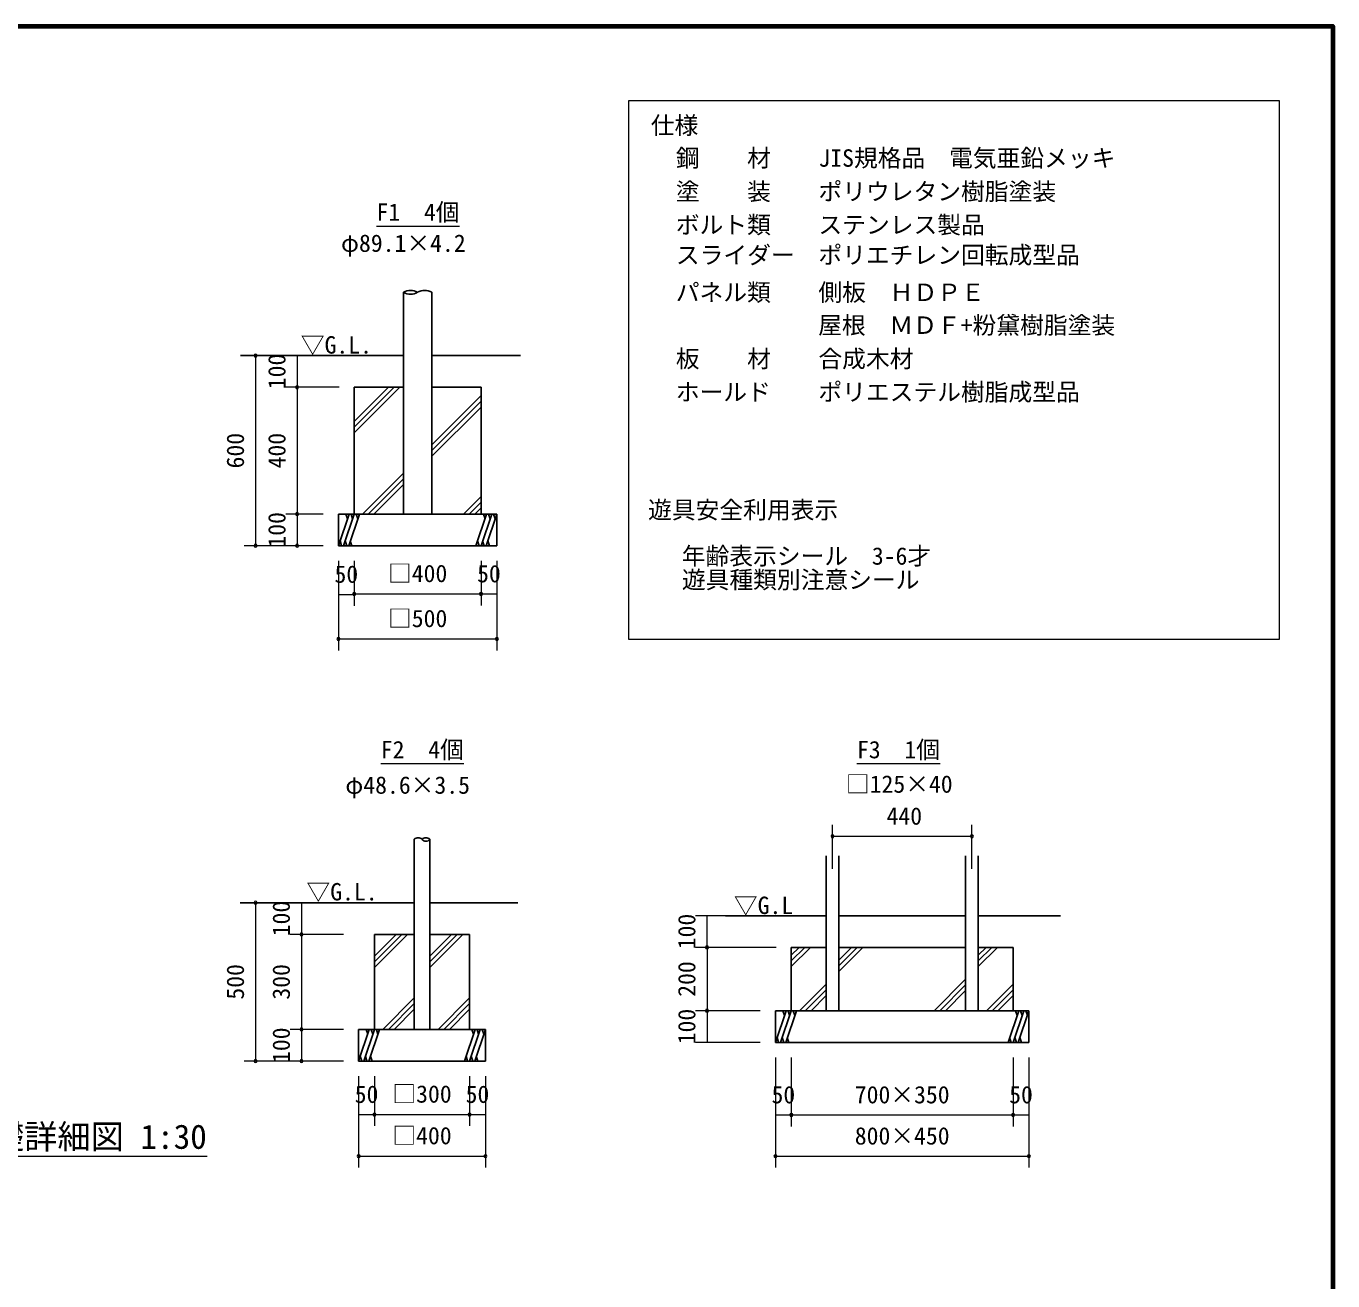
# Model space of a CAD drawing. Units: millimetres, scale not verified, with parts at other scales. Extents: x 600 to 16200, y 600 to 11280.
# Drawn here: x 10702 to 16200, y 5998 to 11280 of the extents above; entities that cross this region are included whole.
import ezdxf
from ezdxf.enums import TextEntityAlignment as Align

# ---------------------------------------------------------------- set-up
doc = ezdxf.new("R2010")
doc.units = ezdxf.units.MM
doc.header["$LTSCALE"] = 40
for name, color, linetype, lineweight in [('D-DCR-HCH', 8, 'Continuous', 13), ('D-STR-1', 1, 'Continuous', 25), ('D-STR-DIM', 7, 'Continuous', 13), ('D-STR-HTXT', 7, 'Continuous', 13), ('D-STR-TXT', 7, 'Continuous', 13), ('D-STR\u3000構造物外形線', 1, 'Continuous', 25), ('D-TTL', 7, 'Continuous', 70), ('D-TTL-FRAM', 7, 'Continuous', 13)]:
    doc.layers.add(name, color=color, linetype=linetype, lineweight=lineweight)
doc.layers.add('D-DOC', color=7, linetype='Continuous')
doc.styles.add('ＭＳ ゴシック', font='')
doc.styles.get('ＭＳ ゴシック').set_extended_font_data('MS Gothic')

msp = doc.modelspace()

# ---------------------------------------------------------------- linework, layer by layer
at = {"layer": 'D-DCR-HCH'}
for p, q in [((12082.31, 9615.6), (12226.28, 9759.57)), ((12082.31, 9591.6), (12250.28, 9759.57)), ((12082.31, 9567.6), (12274.28, 9759.57)), ((12408.37, 9517.4), (12615.64, 9724.67)), ((12408.37, 9493.4), (12615.64, 9700.67)), ((12408.37, 9469.4), (12615.64, 9676.67)), ((12117.21, 9226.24), (12289.57, 9398.6)), ((12141.21, 9226.24), (12289.57, 9374.6)), ((12165.21, 9226.24), (12289.57, 9350.6)), ((12541.47, 9226.24), (12615.64, 9300.4)), ((12565.47, 9226.24), (12615.64, 9276.4)), ((12589.47, 9226.24), (12615.64, 9252.4)), ((12167.33, 7365.26), (12258.87, 7456.79)), ((12167.33, 7341.26), (12282.87, 7456.79)), ((12167.33, 7317.26), (12306.87, 7456.79)), ((12399.73, 7365.26), (12491.27, 7456.79)), ((12399.73, 7341.26), (12515.27, 7456.79)), ((12399.73, 7317.26), (12539.27, 7456.79)), ((13921.33, 7369.54), (13953.88, 7402.1)), ((13921.33, 7345.54), (13977.88, 7402.1)), ((13921.33, 7321.54), (14001.88, 7402.1)), ((14121.19, 7348.39), (14174.9, 7402.1)), ((14121.19, 7324.39), (14198.9, 7402.1)), ((14121.19, 7300.39), (14222.9, 7402.1)), ((14708, 7369.54), (14740.55, 7402.1)), ((14708, 7345.54), (14764.55, 7402.1)), ((14708, 7321.54), (14788.55, 7402.1)), ((14521.88, 7135.43), (14654.52, 7268.07)), ((13956.23, 7135.43), (14067.85, 7247.05)), ((13980.23, 7135.43), (14067.85, 7223.05)), ((14545.88, 7135.43), (14654.52, 7244.07)), ((14569.88, 7135.43), (14654.52, 7220.07)), ((14742.9, 7135.43), (14854.52, 7247.05)), ((14766.9, 7135.43), (14854.52, 7223.05)), ((12202.24, 7056.79), (12334.93, 7189.49)), ((12226.24, 7056.79), (12334.93, 7165.49)), ((12434.64, 7056.79), (12567.33, 7189.49)), ((12458.64, 7056.79), (12567.33, 7165.49)), ((14004.23, 7135.43), (14067.85, 7199.05)), ((14790.9, 7135.43), (14854.52, 7199.05)), ((12250.24, 7056.79), (12334.93, 7141.49)), ((12482.64, 7056.79), (12567.33, 7141.49))]:
    msp.add_line(p, q, dxfattribs=at)
at = {"layer": 'D-STR-1'}
for p, q in [((12289.57, 10026.24), (12289.57, 10159.56)), ((12408.37, 10159.56), (12408.37, 10026.24)), ((12289.57, 10026.24), (12289.57, 9692.9)), ((12408.37, 9692.9), (12408.37, 10026.24)), ((11603.7, 9892.9), (12289.57, 9892.9)), ((12408.37, 9892.9), (12782.03, 9892.9)), ((12289.57, 9759.57), (12082.31, 9759.57)), ((12082.31, 9759.57), (12082.31, 9226.24)), ((12615.64, 9759.57), (12408.37, 9759.57)), ((12615.64, 9226.24), (12615.64, 9759.57)), ((12289.57, 9226.24), (12289.57, 9692.9)), ((12408.37, 9692.9), (12408.37, 9226.24)), ((12682.31, 9226.24), (12015.64, 9226.24)), ((12015.64, 9226.24), (12015.64, 9092.9)), ((12082.31, 9226.24), (12615.64, 9226.24)), ((12682.31, 9092.9), (12682.31, 9226.24)), ((12015.64, 9092.9), (12682.31, 9092.9)), ((12334.93, 7723.46), (12334.93, 7856.79)), ((12399.73, 7723.46), (12399.73, 7856.79)), ((14067.85, 7668.76), (14067.85, 7786.92)), ((14121.19, 7668.76), (14121.19, 7786.92)), ((14654.52, 7668.76), (14654.52, 7786.92)), ((14707.85, 7668.76), (14707.85, 7786.92)), ((12334.93, 7723.46), (12334.93, 7390.13)), ((12399.73, 7390.13), (12399.73, 7723.46)), ((14067.85, 7668.76), (14067.85, 7335.43)), ((14121.19, 7335.43), (14121.19, 7668.76)), ((14654.52, 7668.76), (14654.52, 7335.43)), ((14707.85, 7335.43), (14707.85, 7668.76)), ((11602.27, 7590.13), (12334.93, 7590.13)), ((12399.73, 7590.13), (12770.8, 7590.13)), ((13644.79, 7535.43), (14067.85, 7535.43)), ((14121.19, 7535.43), (14654.52, 7535.43)), ((14707.85, 7535.43), (15054.52, 7535.43)), ((12334.93, 7456.79), (12167.33, 7456.79)), ((12167.33, 7456.79), (12167.33, 7056.79)), ((12567.33, 7456.79), (12399.73, 7456.79)), ((12567.33, 7056.79), (12567.33, 7456.79)), ((12334.93, 7056.79), (12334.93, 7390.13)), ((12399.73, 7056.79), (12399.73, 7390.13)), ((13921.19, 7135.43), (13921.19, 7402.1)), ((13921.19, 7402.1), (14067.85, 7402.1)), ((14121.19, 7402.1), (14654.52, 7402.1)), ((14649.52, 7402.1), (14126.19, 7402.1)), ((14707.85, 7402.1), (14854.52, 7402.1)), ((14854.52, 7402.1), (14854.52, 7135.43)), ((14067.85, 7135.43), (14067.85, 7335.43)), ((14121.19, 7135.43), (14121.19, 7335.43)), ((14654.52, 7135.43), (14654.52, 7335.43)), ((14707.85, 7135.43), (14707.85, 7335.43)), ((14067.85, 7279.16), (14067.85, 7261.83)), ((14654.52, 7279.16), (14654.52, 7261.83)), ((14707.85, 7261.83), (14707.85, 7279.16)), ((14921.19, 7135.43), (13854.52, 7135.43)), ((13854.52, 7135.43), (13854.52, 7002.1)), ((14921.19, 7002.1), (14921.19, 7135.43)), ((12634, 7056.79), (12100.67, 7056.79)), ((12100.67, 7056.79), (12100.67, 6923.46)), ((12167.33, 7056.79), (12567.33, 7056.79)), ((12634, 6923.46), (12634, 7056.79)), ((13854.52, 7002.1), (14921.19, 7002.1)), ((12100.67, 6923.46), (12634, 6923.46))]:
    msp.add_line(p, q, dxfattribs=at)
for centre, radius, start, end in [((12319.27, 10108.12), 59.4, 60, 120), ((12319.27, 10211.01), 59.4, 240, 300), ((12378.67, 10108.12), 59.4, 60, 120), ((12351.13, 7840.76), 22.79, 44.69132, 135.30868), ((12383.53, 7840.76), 22.79, 44.69132, 135.30868), ((12383.53, 7868.41), 19.94, 215.65573, 324.34427)]:
    msp.add_arc(centre, radius, start, end, dxfattribs=at)
at = {"layer": 'D-STR-DIM'}
for p, q in [((12217.24, 9892.9), (11619.11, 9892.9)), ((11667.11, 9892.9), (11667.11, 9092.9)), ((12225.57, 9892.9), (11793.85, 9892.9)), ((11841.85, 9892.9), (11841.85, 9759.57)), ((12018.31, 9759.57), (11793.85, 9759.57)), ((12018.31, 9759.57), (11793.85, 9759.57)), ((11841.85, 9759.57), (11841.85, 9226.24)), ((11951.64, 9226.24), (11793.85, 9226.24)), ((11951.64, 9226.24), (11793.85, 9226.24)), ((11841.85, 9226.24), (11841.85, 9092.9)), ((11951.64, 9092.9), (11619.11, 9092.9)), ((11951.64, 9092.9), (11793.85, 9092.9)), ((12015.64, 9028.9), (12015.64, 8652.16)), ((12015.64, 9028.9), (12015.64, 8839.59)), ((12082.31, 9028.9), (12082.31, 8841.66)), ((12082.31, 9028.9), (12082.31, 8839.59)), ((12615.64, 9028.9), (12615.64, 8841.66)), ((12615.64, 9028.9), (12615.64, 8841.66)), ((12682.31, 9028.9), (12682.31, 8652.16)), ((12682.31, 9028.9), (12682.31, 8841.66)), ((12015.64, 8887.59), (12082.31, 8887.59)), ((12082.31, 8889.66), (12615.64, 8889.66)), ((12615.64, 8889.66), (12682.31, 8889.66)), ((12015.64, 8700.16), (12682.31, 8700.16)), ((14094.52, 7732.76), (14094.52, 7917.44)), ((14094.52, 7869.44), (14681.19, 7869.44)), ((14681.19, 7732.76), (14681.19, 7917.44)), ((12235.6, 7590.13), (11619.11, 7590.13)), ((11667.11, 7590.13), (11667.11, 6923.46)), ((12243.93, 7590.13), (11812.22, 7590.13)), ((11860.22, 7590.13), (11860.22, 7456.79)), ((13857.19, 7535.43), (13518.53, 7535.43)), ((13566.53, 7402.1), (13566.53, 7535.43)), ((12036.67, 7456.79), (11812.22, 7456.79)), ((12036.67, 7456.79), (11812.22, 7456.79)), ((11860.22, 7456.79), (11860.22, 7056.79)), ((13857.19, 7402.1), (13518.53, 7402.1)), ((13857.19, 7402.1), (13518.53, 7402.1)), ((13566.53, 7402.1), (13566.53, 7135.43)), ((13790.52, 7135.43), (13518.53, 7135.43)), ((13790.52, 7135.43), (13518.53, 7135.43)), ((13566.53, 7135.43), (13566.53, 7002.1)), ((12036.67, 7056.79), (11812.22, 7056.79)), ((12036.67, 7056.79), (11812.22, 7056.79)), ((11860.22, 7056.79), (11860.22, 6923.46)), ((13790.52, 7002.1), (13518.53, 7002.1)), ((13854.52, 6938.1), (13854.52, 6475.11)), ((13854.52, 6938.1), (13854.52, 6648.44)), ((13921.19, 6938.1), (13921.19, 6648.44)), ((13921.19, 6938.1), (13921.19, 6648.44)), ((14854.52, 6938.1), (14854.52, 6648.44)), ((14854.52, 6938.1), (14854.52, 6648.44)), ((14921.19, 6938.1), (14921.19, 6475.11)), ((14921.19, 6938.1), (14921.19, 6648.44)), ((12036.67, 6923.46), (11619.11, 6923.46)), ((12036.67, 6923.46), (11812.22, 6923.46)), ((12100.67, 6859.46), (12100.67, 6475.11)), ((12100.67, 6859.46), (12100.67, 6650.34)), ((12167.33, 6859.46), (12167.33, 6650.34)), ((12167.33, 6859.46), (12167.33, 6650.34)), ((12567.33, 6859.46), (12567.33, 6650.34)), ((12567.33, 6859.46), (12567.33, 6650.34)), ((12634, 6859.46), (12634, 6650.34)), ((12634, 6859.46), (12634, 6475.11)), ((12100.67, 6698.34), (12167.33, 6698.34)), ((12167.33, 6698.34), (12567.33, 6698.34)), ((12567.33, 6698.34), (12634, 6698.34)), ((13854.52, 6696.44), (13921.19, 6696.44)), ((13921.19, 6696.44), (14854.52, 6696.44)), ((14854.52, 6696.44), (14921.19, 6696.44)), ((12100.67, 6523.11), (12634, 6523.11)), ((13854.52, 6523.11), (14921.19, 6523.11))]:
    msp.add_line(p, q, dxfattribs=at)
at = {"layer": 'D-STR-DIM', "lineweight": 0}
for centre, start, end in [((11667.11, 9892.9), 90, 270), ((11667.11, 9892.9), 270, 90), ((11841.85, 9759.57), 90, 270), ((11841.85, 9759.57), 270, 90), ((11841.85, 9226.24), 90, 270), ((11841.85, 9226.24), 90, 270), ((11841.85, 9226.24), 270, 90), ((11841.85, 9226.24), 270, 90), ((11667.11, 9092.9), 90, 270), ((11667.11, 9092.9), 270, 90), ((11841.85, 9092.9), 90, 270), ((11841.85, 9092.9), 270, 90), ((12082.31, 8889.66), 0, 180), ((12082.31, 8889.66), 180, 0), ((12615.64, 8889.66), 0, 180), ((12615.64, 8889.66), 180, 0), ((12015.64, 8700.16), 0, 180), ((12015.64, 8700.16), 180, 0), ((12682.31, 8700.16), 0, 180), ((12682.31, 8700.16), 180, 0), ((14094.52, 7869.44), 0, 180), ((14094.52, 7869.44), 180, 0), ((14681.19, 7869.44), 0, 180), ((14681.19, 7869.44), 180, 0), ((11667.11, 7590.13), 90, 270), ((11667.11, 7590.13), 270, 90), ((11860.22, 7456.79), 90, 270), ((11860.22, 7456.79), 270, 90), ((13566.53, 7402.1), 90, 270), ((13566.53, 7402.1), 270, 90), ((13566.53, 7135.43), 90, 270), ((13566.53, 7135.43), 270, 90), ((11860.22, 7056.79), 90, 270), ((11860.22, 7056.79), 90, 270), ((11860.22, 7056.79), 270, 90), ((11860.22, 7056.79), 270, 90), ((11667.11, 6923.46), 90, 270), ((11667.11, 6923.46), 270, 90), ((11860.22, 6923.46), 90, 270), ((11860.22, 6923.46), 270, 90), ((12167.33, 6698.34), 0, 180), ((12167.33, 6698.34), 180, 0), ((12567.33, 6698.34), 0, 180), ((12567.33, 6698.34), 180, 0), ((13921.19, 6696.44), 0, 180), ((13921.19, 6696.44), 180, 0), ((14854.52, 6696.44), 0, 180), ((14854.52, 6696.44), 180, 0), ((12100.67, 6523.11), 0, 180), ((12100.67, 6523.11), 180, 0), ((12634, 6523.11), 0, 180), ((12634, 6523.11), 180, 0), ((13854.52, 6523.11), 0, 180), ((13854.52, 6523.11), 180, 0), ((14921.19, 6523.11), 0, 180), ((14921.19, 6523.11), 180, 0)]:
    msp.add_arc(centre, 6.25, start, end, dxfattribs=at)
at = {"layer": 'D-STR-TXT'}
for p, q in [((12175.76, 10438.38), (12525.76, 10438.38)), ((12193.95, 8175.85), (12543.95, 8175.85)), ((14197.44, 8175.85), (14547.44, 8175.85)), ((10413.19, 6523.11), (11463.19, 6523.11))]:
    msp.add_line(p, q, dxfattribs=at)
at = {"layer": 'D-STR\u3000構造物外形線'}
for p, q in [((12015.64, 9092.9), (12060.59, 9226.24)), ((12037.22, 9092.9), (12082.17, 9226.24)), ((12053.82, 9206.15), (12047.05, 9226.24)), ((12058.8, 9092.9), (12103.74, 9226.24)), ((12075.39, 9206.15), (12068.62, 9226.24)), ((12096.97, 9206.15), (12090.2, 9226.24)), ((12594.2, 9092.9), (12639.15, 9226.24)), ((12615.78, 9092.9), (12660.73, 9226.24)), ((12632.38, 9206.15), (12625.61, 9226.24)), ((12637.36, 9092.9), (12682.31, 9226.24)), ((12653.96, 9206.15), (12647.19, 9226.24)), ((12675.54, 9206.15), (12668.77, 9226.24)), ((12022.41, 9112.99), (12029.18, 9092.9)), ((12043.99, 9112.99), (12050.76, 9092.9)), ((12065.57, 9112.99), (12072.34, 9092.9)), ((12600.97, 9112.99), (12607.74, 9092.9)), ((12622.55, 9112.99), (12629.32, 9092.9)), ((12644.13, 9112.99), (12650.9, 9092.9)), ((13854.52, 7002.1), (13899.47, 7135.43)), ((13876.1, 7002.1), (13921.05, 7135.43)), ((13892.7, 7115.35), (13885.93, 7135.43)), ((13897.68, 7002.1), (13942.63, 7135.43)), ((13914.28, 7115.35), (13907.51, 7135.43)), ((13935.86, 7115.35), (13929.09, 7135.43)), ((14833.08, 7002.1), (14878.03, 7135.43)), ((14854.66, 7002.1), (14899.61, 7135.43)), ((14871.26, 7115.35), (14864.49, 7135.43)), ((14876.24, 7002.1), (14921.19, 7135.43)), ((14892.84, 7115.35), (14886.07, 7135.43)), ((14914.42, 7115.35), (14907.65, 7135.43)), ((12100.67, 6923.46), (12145.61, 7056.79)), ((12122.25, 6923.46), (12167.19, 7056.79)), ((12138.84, 7036.71), (12132.07, 7056.79)), ((12143.83, 6923.46), (12188.77, 7056.79)), ((12160.42, 7036.71), (12153.65, 7056.79)), ((12182, 7036.71), (12175.23, 7056.79)), ((12545.9, 6923.46), (12590.84, 7056.79)), ((12567.48, 6923.46), (12612.42, 7056.79)), ((12584.07, 7036.71), (12577.3, 7056.79)), ((12589.06, 6923.46), (12634, 7056.79)), ((12605.65, 7036.71), (12598.88, 7056.79)), ((12627.23, 7036.71), (12620.46, 7056.79)), ((13861.29, 7022.18), (13868.06, 7002.1)), ((13882.87, 7022.18), (13889.64, 7002.1)), ((13904.45, 7022.18), (13911.22, 7002.1)), ((14839.85, 7022.18), (14846.62, 7002.1)), ((14861.43, 7022.18), (14868.2, 7002.1)), ((14883.01, 7022.18), (14889.78, 7002.1)), ((12107.44, 6943.55), (12114.21, 6923.46)), ((12129.02, 6943.55), (12135.79, 6923.46)), ((12150.6, 6943.55), (12157.37, 6923.46)), ((12552.67, 6943.55), (12559.44, 6923.46)), ((12574.25, 6943.55), (12581.02, 6923.46)), ((12595.83, 6943.55), (12602.6, 6923.46))]:
    msp.add_line(p, q, dxfattribs=at)
at = {"layer": 'D-TTL'}
msp.add_lwpolyline([(600, 600), (600, 11280), (16200, 11280), (16200, 600)], close=True, dxfattribs=at)
at = {"layer": 'D-TTL-FRAM', "color": 2}
for p, q in [((15975.42, 10965.11), (13236.41, 10965.11)), ((13236.41, 10965.11), (13236.41, 8698.76)), ((15975.42, 8698.76), (15975.42, 10965.11)), ((13236.41, 8698.76), (15975.42, 8698.76))]:
    msp.add_line(p, q, dxfattribs=at)

# ---------------------------------------------------------------- texts
at = {"layer": 'D-DOC', "style": 'ＭＳ ゴシック'}
for s, p in [('仕様', (13329.84, 10803.75)), ('\u3000鋼\u3000\u3000材\u3000\u3000JIS規格品\u3000電気亜鉛メッキ', (13335.42, 10666.05)), ('\u3000塗\u3000\u3000装\u3000\u3000ポリウレタン樹脂塗装', (13335.42, 10525.2)), ('\u3000ボルト類\u3000\u3000ステンレス製品', (13335.42, 10384.97)), ('\u3000スライダー\u3000ポリエチレン回転成型品', (13335.42, 10257.79)), ('  パネル類\u3000\u3000側板\u3000ＨＤＰＥ', (13335.42, 10100.81)), ('\u3000         \u3000 屋根\u3000ＭＤＦ+粉黛樹脂塗装', (13335.42, 9962.5)), ('\u3000板\u3000\u3000材\u3000\u3000合成木材', (13335.42, 9821.25)), ('  ホールド\u3000\u3000ポリエステル樹脂成型品', (13335.42, 9681.11)), ('遊具安全利用表示', (13318.68, 9184.86)), ('  年齢表示シール  3-6才', (13360.69, 8990.84)), ('\u3000遊具種類別注意シール', (13360.69, 8890.84))]:
    msp.add_text(s, height=73.31, dxfattribs=at).set_placement(p, align=Align.BOTTOM_LEFT)
at = {"layer": 'D-STR-DIM', "style": 'ＭＳ ゴシック'}
for s, p in [('100', (11756.34, 9826.24)), ('600', (11581.6, 9492.9)), ('400', (11756.34, 9492.9)), ('100', (11756.34, 9159.57)), ('100', (11774.71, 7523.46)), ('100', (13481.02, 7468.76)), ('500', (11581.6, 7256.79)), ('300', (11774.71, 7256.79)), ('200', (13481.02, 7268.76)), ('100', (13481.02, 7068.76)), ('100', (11774.71, 6990.13))]:
    msp.add_text(s, height=73.31, rotation=90, dxfattribs=at).set_placement(p, align=Align.MIDDLE_CENTER)
for s, p in [('□400', (12348.97, 8976.18)), ('50', (12048.97, 8973.1)), ('50', (12648.97, 8975.17)), ('□500', (12348.97, 8786.69)), ('440', (14396.75, 7954.95)), ('50', (12134, 6783.85)), ('□300', (12367.33, 6784.87)), ('50', (12600.67, 6783.85)), ('50', (13887.85, 6781.95)), ('700×350', (14387.85, 6781.95)), ('50', (14887.85, 6781.95)), ('□400', (12367.33, 6609.63)), ('800×450', (14387.85, 6608.62))]:
    msp.add_text(s, height=73.31, dxfattribs=at).set_placement(p, align=Align.MIDDLE_CENTER)
at = {"layer": 'D-STR-HTXT', "style": 'ＭＳ ゴシック'}
for s, p in [('φ89.1×4.2', (12026.34, 10307.77)), ('φ48.6×3.5', (12044.53, 8026.63)), ('□125×40', (14151, 8030.81))]:
    msp.add_text(s, height=73.31, dxfattribs=at).set_placement(p, align=Align.BOTTOM_LEFT)
at = {"layer": 'D-STR-TXT', "style": 'ＭＳ ゴシック'}
for s, height, p in [('F1\u30004個', 73.31, (12175.76, 10438.38)), ('▽G.L.', 73.31, (11857.21, 9879.51)), ('F2\u30004個', 73.31, (12193.95, 8175.85)), ('F3\u30001個', 73.31, (14197.44, 8175.85)), ('▽G.L.', 73.31, (11881.04, 7577.47)), ('▽G.L', 73.31, (13679.41, 7520.19)), ('基礎詳細図 1:30', 102.6, (10413.19, 6523.11))]:
    msp.add_text(s, height=height, dxfattribs=at).set_placement(p, align=Align.BOTTOM_LEFT)

doc.saveas('drawing.dxf')
